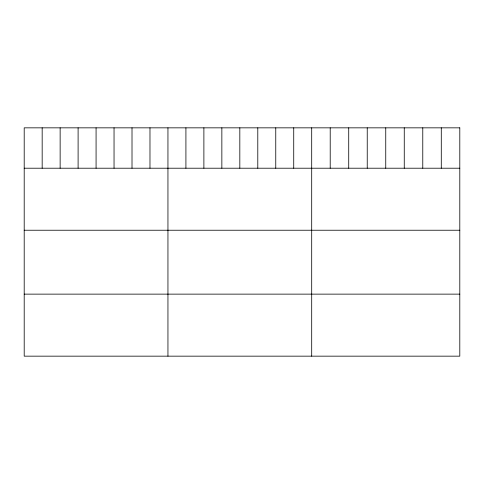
<?xml version="1.0" encoding="UTF-8"?>
<svg xmlns="http://www.w3.org/2000/svg" width="484" height="484" viewBox="0 0 484 484"><rect width="100%" height="100%" fill="white"/><g stroke="black" fill="none" stroke-linecap="round" stroke-linejoin="round"><path stroke-width="0.73" d="M24.2 168.208L459.8 168.208M24.2 230.233L459.8 230.233M24.2 294.133L459.8 294.133M441.287 127.843L441.287 168.208M422.774 127.843L422.774 168.208M404.261 127.843L404.261 168.208M385.748 127.843L385.748 168.208M367.235 127.843L367.235 168.208M348.722 127.843L348.722 168.208M330.209 127.843L330.209 168.208M311.696 127.843L311.696 356.157M293.727 127.843L293.727 168.208M275.759 127.843L275.759 168.208M257.791 127.843L257.791 168.208M239.822 127.843L239.822 168.208M221.853 127.843L221.853 168.208M203.885 127.843L203.885 168.208M185.917 127.843L185.917 168.208M167.948 127.843L167.948 356.157M149.98 127.843L149.98 168.208M132.011 127.843L132.011 168.208M114.042 127.843L114.042 168.208M96.074 127.843L96.074 168.208M78.105 127.843L78.105 168.208M60.137 127.843L60.137 168.208M42.169 127.843L42.169 168.208M459.8 127.843L24.2 127.843L24.2 356.157L459.8 356.157L459.8 127.843"/></g></svg>
